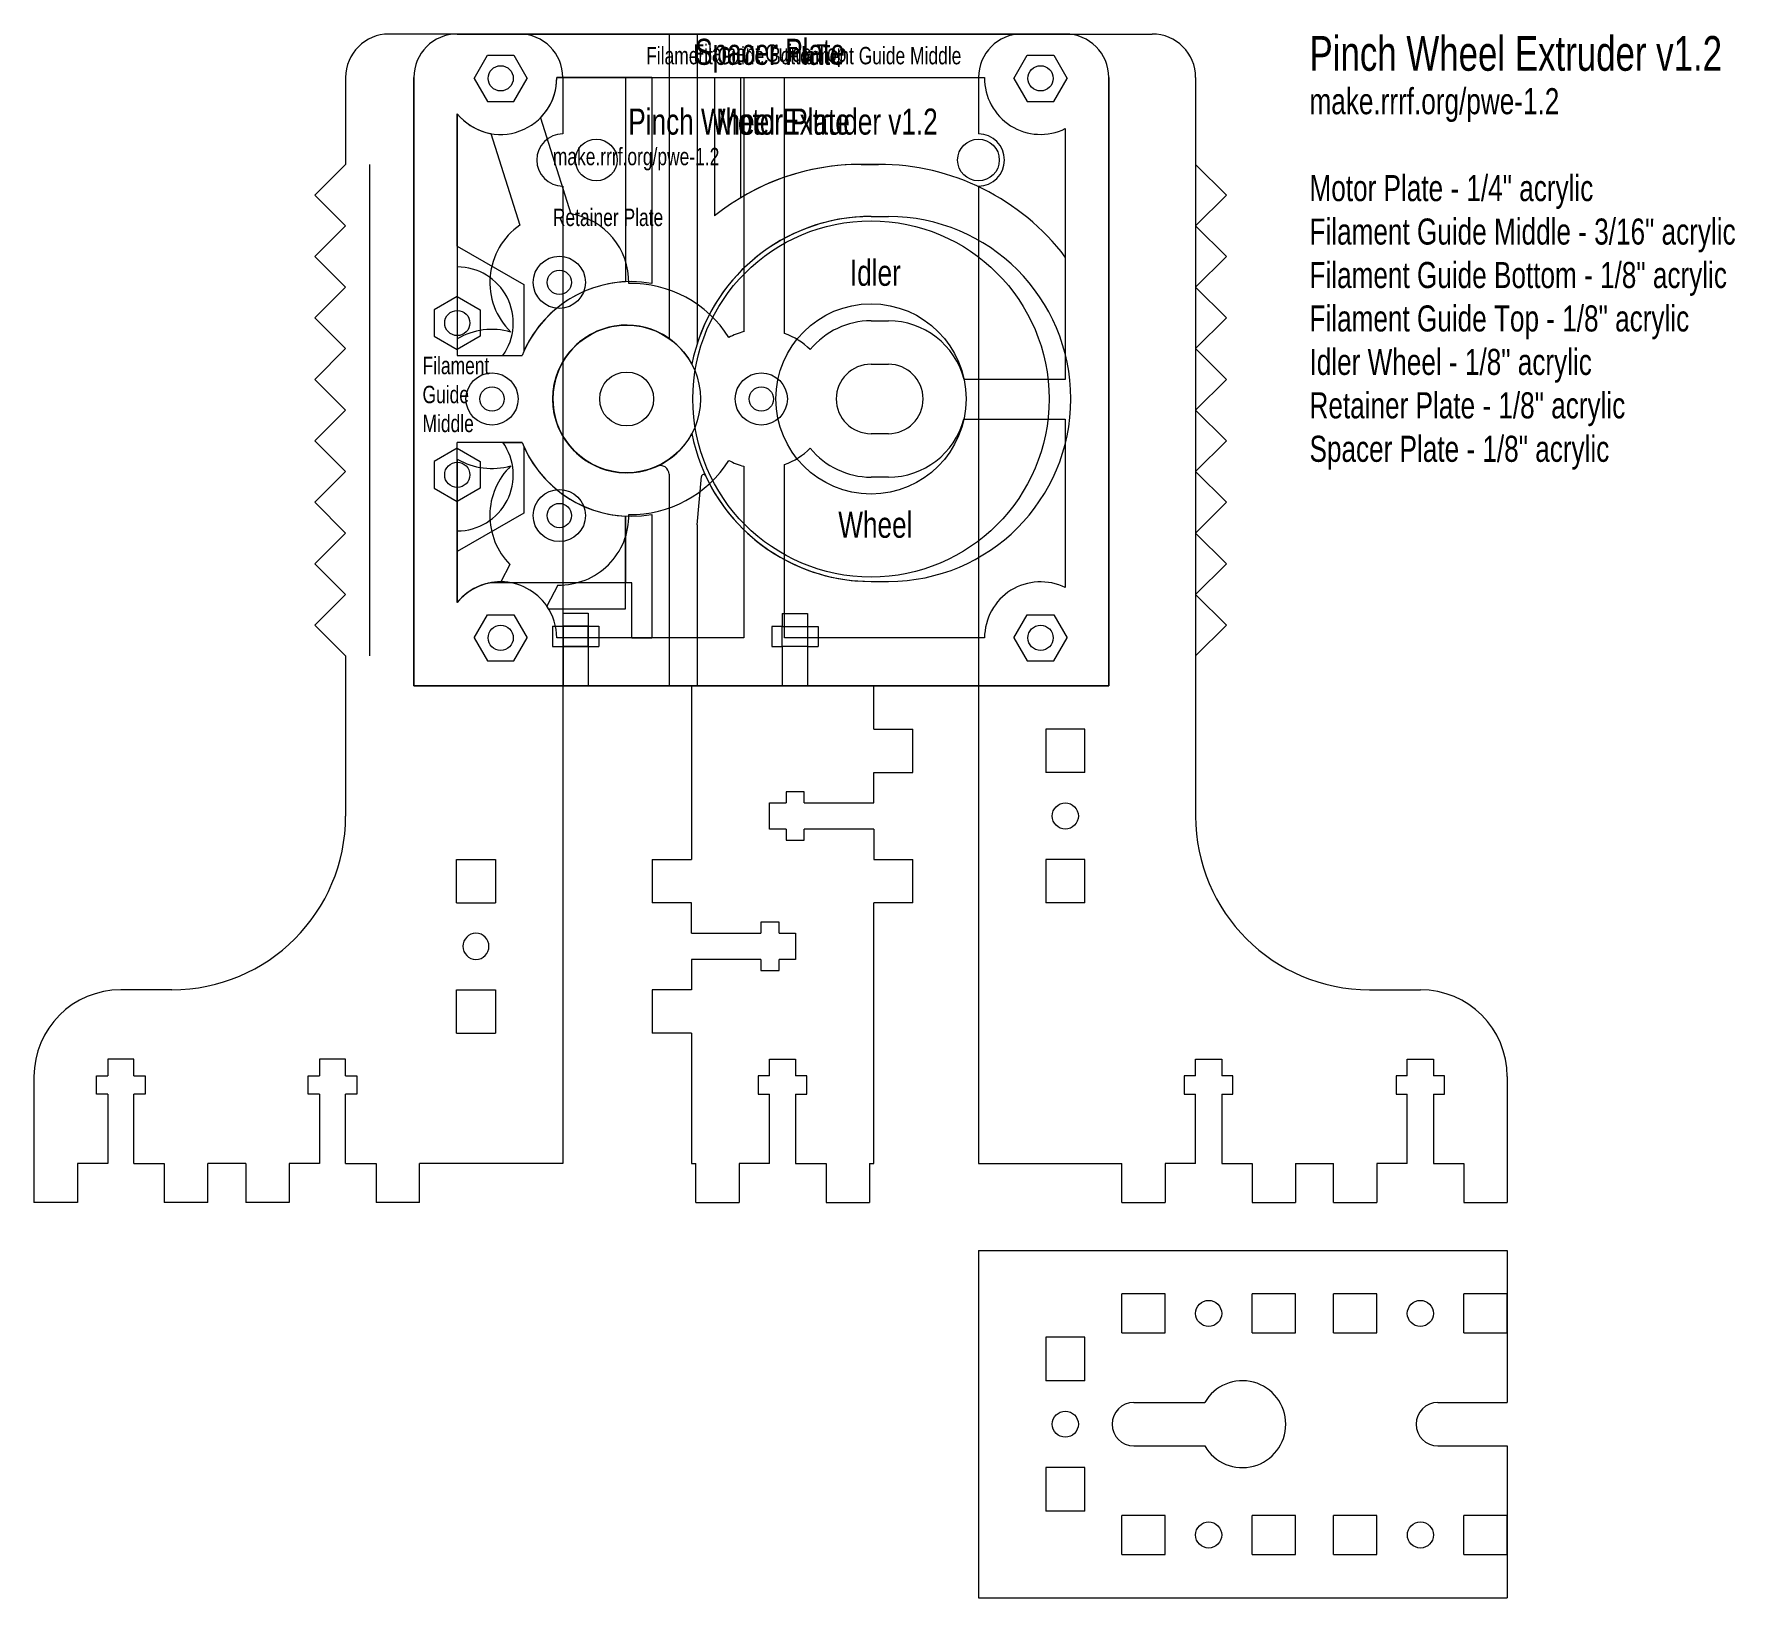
# Model space of a CAD drawing. Header units: millimetres. Extents: x -44 to 152, y -105 to 75.
import ezdxf

# ---------------------------------------------------------------- set-up
doc = ezdxf.new("R2010")
doc.units = ezdxf.units.MM
doc.layers.get('0').update_dxf_attribs({"linetype": 'CONTINUOUS', "lineweight": 0, "true_color": 0x000000})
for name, color, linetype, lineweight, true_color in [('Dino Brackets', 7, 'CONTINUOUS', 0, 0x000000), ('Dino Etch', 4, 'CONTINUOUS', 0, 0x00ffff), ('Filament Guide Bottom', 7, 'CONTINUOUS', 0, 0x000000), ('Filament Guide Bottom Honeycomb', 7, 'CONTINUOUS', 0, 0x000000), ('Filament Guide Bottom Text', 4, 'CONTINUOUS', 0, 0x00ffff), ('Filament Guide Middle', 7, 'CONTINUOUS', 0, 0x000000), ('Filament Guide Middle Honeycomb', 7, 'CONTINUOUS', 0, 0x000000), ('Filament Guide Middle Text', 4, 'CONTINUOUS', 0, 0x00ffff), ('Filament Guide Top', 7, 'CONTINUOUS', 0, 0x000000), ('Filament Guide Top Honeycomb', 7, 'CONTINUOUS', 0, 0x000000), ('Filament Guide Top Text', 4, 'CONTINUOUS', 0, 0x00ffff), ('Idler Wheel', 7, 'CONTINUOUS', 0, 0x000000), ('Idler Wheel Text', 4, 'CONTINUOUS', 0, 0x00ffff), ('Motor Plate', 7, 'CONTINUOUS', 0, 0x000000), ('Motor Plate Text', 4, 'CONTINUOUS', 0, 0x00ffff), ('Retainer Plate', 7, 'CONTINUOUS', 0, 0x000000), ('Retainer Plate Text', 4, 'CONTINUOUS', 0, 0x00ffff), ('Spacer Plate', 7, 'CONTINUOUS', 0, 0x000000), ('Spacer Plate Honeycomb', 7, 'CONTINUOUS', 0, 0x000000), ('Spacer Plate Text', 4, 'CONTINUOUS', 0, 0x00ffff), ('Text', 7, 'CONTINUOUS', 0, 0x000000)]:
    doc.layers.add(name, color=color, linetype=linetype, lineweight=lineweight, true_color=true_color)
doc.styles.get("Standard").update_dxf_attribs({"font": 'txt', "width": 0.75})

# ---------------------------------------------------------------- blocks, each defined once
blk = doc.blocks.new('tbits')
at = {"lineweight": 0}
for p, q in [((-1.5, 10.1), (-1.5, 12)), ((1.5, 12), (1.5, 10.1)), ((-2.8, 10.1), (-2.8, 8)), ((-1.5, 10.1), (-2.8, 10.1)), ((2.8, 10.1), (1.5, 10.1)), ((2.8, 8), (2.8, 10.1)), ((-2.8, 8), (-1.5, 8)), ((-1.5, 0), (-1.5, 8)), ((1.5, 8), (1.5, 0)), ((1.5, 8), (2.8, 8)), ((-10, -4.5), (-10, 0)), ((-5, 0), (-5, -4.5)), ((-1.5, 0), (-5, 0)), ((1.5, 0), (5, 0)), ((5, 0), (5, -4.5)), ((10, 0), (10, -4.5)), ((-10, -4.5), (-5, -4.5)), ((5, -4.5), (10, -4.5))]:
    blk.add_line(p, q, dxfattribs=at)
at = {"layer": 'Dino Brackets', "lineweight": 0}
blk.add_line((-1.5, 12), (1.5, 12), dxfattribs=at)
blk = doc.blocks.new('slots')
for p, q in [((-10, -2.25), (-10, 2.25)), ((-5, 2.25), (-10, 2.25)), ((-5, -2.25), (-5, 2.25)), ((10, 2.25), (5, 2.25)), ((5, -2.25), (5, 2.25)), ((10, -2.25), (10, 2.25)), ((-10, -2.25), (-5, -2.25)), ((5, -2.25), (10, -2.25))]:
    blk.add_line(p, q)
blk.add_circle((0, 0), 1.5)

msp = doc.modelspace()

# ---------------------------------------------------------------- linework, layer by layer
at = {"layer": 'Dino Brackets'}
for p, q in [((12.15, 75), (-2.85, 75)), ((70, 75), (85, 75)), ((-7.85, 70), (-7.85, 60)), ((17.15, 70), (17.15, 63.5)), ((65, 70), (65, 63.5)), ((90, 70), (90, 60)), ((-7.85, 60), (-11.39, 56.46)), ((90, 60), (93.54, 56.46)), ((17.15, 57.5), (17.15, -55)), ((65, 57.5), (65, -55)), ((-11.39, 56.46), (-7.85, 52.93)), ((93.54, 56.46), (90, 52.93)), ((-7.85, 52.93), (-11.39, 49.39)), ((90, 52.93), (93.54, 49.39)), ((-11.39, 49.39), (-7.85, 45.86)), ((93.54, 49.39), (90, 45.86)), ((-7.85, 45.86), (-11.39, 42.32)), ((90, 45.86), (93.54, 42.32)), ((-11.39, 42.32), (-7.85, 38.79)), ((93.54, 42.32), (90, 38.79)), ((-7.85, 38.79), (-11.39, 35.25)), ((90, 38.79), (93.54, 35.25)), ((-11.39, 35.25), (-7.85, 31.72)), ((93.54, 35.25), (90, 31.72)), ((-7.85, 31.72), (-11.39, 28.18)), ((90, 31.72), (93.54, 28.18)), ((-11.39, 28.18), (-7.85, 24.64)), ((93.54, 28.18), (90, 24.64)), ((-7.85, 24.64), (-11.39, 21.11)), ((90, 24.64), (93.54, 21.11)), ((-11.39, 21.11), (-7.85, 17.57)), ((93.54, 21.11), (90, 17.57)), ((-7.85, 17.57), (-11.39, 14.04)), ((90, 17.57), (93.54, 14.04)), ((-11.39, 14.04), (-7.85, 10.5)), ((93.54, 14.04), (90, 10.5)), ((-7.85, 10.5), (-11.39, 6.97)), ((90, 10.5), (93.54, 6.97)), ((-11.39, 6.97), (-7.85, 3.43)), ((93.54, 6.97), (90, 3.43)), ((-7.85, 3.43), (-7.85, -15)), ((90, 3.43), (90, -15)), ((31.95, 0), (31.95, -20)), ((52.95, 0), (31.95, 0)), ((52.95, -5), (52.95, 0)), ((52.95, -55), (52.95, -25)), ((-27.85, -35), (-33.73, -35)), ((110, -35), (115.87, -35)), ((31.95, -40), (31.95, -55)), ((-43.73, -45), (-43.73, -55)), ((125.87, -45), (125.87, -55)), ((-19.35, -55), (-23.73, -55)), ((17.15, -55), (0.65, -55)), ((31.95, -55), (32.45, -55)), ((52.45, -55), (52.95, -55)), ((65, -55), (81.5, -55)), ((101.5, -55), (105.87, -55)), ((65, -65), (125.87, -65)), ((65, -65), (65, -105)), ((125.87, -65), (125.87, -82.5)), ((82.88, -82.5), (91.05, -82.5)), ((117.88, -82.5), (125.88, -82.5)), ((82.88, -87.5), (91.05, -87.5)), ((117.88, -87.5), (125.88, -87.5)), ((125.87, -87.5), (125.87, -105)), ((65, -105), (125.87, -105))]:
    msp.add_line(p, q, dxfattribs=at)
for centre in [(10, 69.9), (72.15, 69.9), (10, 5.5), (72.15, 5.5)]:
    msp.add_circle(centre, 1.45, dxfattribs=at)
for centre, radius, start, end in [((-2.85, 70), 5, 90, 180), ((12.15, 70), 5, 360, 90), ((70, 70), 5, 90, 180), ((85, 70), 5, 0, 90), ((17.15, 60.5), 3, 90, 270), ((65, 60.5), 3, 270, 90), ((-27.85, -15), 20, 270, 360), ((110, -15), 20, 180, 270), ((-33.73, -45), 10, 90, 180), ((115.87, -45), 10, 0, 90), ((95.38, -85), 5, 210, 150), ((82.88, -85), 2.5, 90, 270), ((117.88, -85), 2.5, 90, 270)]:
    msp.add_arc(centre, radius, start, end, dxfattribs=at)
at = {"layer": 'Dino Etch'}
for p, q in [((-5.1, 60), (-5.1, 3.43)), ((90, 60), (90, 3.43))]:
    msp.add_line(p, q, dxfattribs=at)
at = {"layer": 'Filament Guide Bottom'}
for p, q in [((5, 75), (75, 75)), ((0, 0), (0, 70)), ((80, 70), (80, 0)), ((52.63, 54), (54.63, 54)), ((52.63, 12), (54.63, 12)), ((20.08, 6.85), (17.18, 6.85)), ((17.18, 6.85), (17.18, 4.5)), ((20.08, 4.5), (20.08, 6.85)), ((42.42, 6.8), (45.33, 6.8)), ((42.42, 4.5), (42.42, 6.8)), ((45.33, 6.8), (45.33, 4.5)), ((17.18, 4.5), (20.08, 4.5)), ((45.33, 4.5), (42.42, 4.5)), ((80, 0), (0, 0))]:
    msp.add_line(p, q, dxfattribs=at)
for centre in [(10, 69.9), (72.15, 69.9), (10, 5.5), (72.15, 5.5)]:
    msp.add_circle(centre, 1.45, dxfattribs=at)
for centre, radius, start, end in [((5, 70), 5, 90, 180), ((75, 70), 5, 0, 90), ((52.63, 33), 21, 90, 169.0557), ((54.63, 33), 21, 270, 90), ((24.5, 33), 8.5, 27.9729, 332.0271), ((52.63, 33), 21, 190.9443, 270)]:
    msp.add_arc(centre, radius, start, end, dxfattribs=at)
at = {"layer": 'Filament Guide Bottom Honeycomb'}
for p, q in [((16.45, 70), (24.38, 70)), ((24.38, 70), (24.38, 46.49)), ((37.63, 70), (65.7, 70)), ((37.63, 56.16), (37.63, 70)), ((5, 65.83), (5, 38)), ((75, 64.11), (75, 49.33)), ((53.5, 60), (51.5, 60)), ((5, 38), (12.46, 38)), ((5, 9.57), (5, 28)), ((12.46, 28), (5, 28)), ((24.38, 8.85), (24.38, 19.51)), ((15.51, 8.85), (24.38, 8.85))]:
    msp.add_line(p, q, dxfattribs=at)
for centre, radius, start, end in [((10, 69.9), 6.45, 219.1774, 0.8883), ((72.15, 69.9), 6.45, 179.1117, 296.2226), ((51.5, 33), 27, 90, 120.9232), ((53.5, 33), 27, 37.2221, 90), ((25, 33), 13.5, 92.6535, 158.2615), ((25, 33), 13.5, 201.7385, 267.3465), ((10, 5.5), 6.45, 31.2907, 140.8226)]:
    msp.add_arc(centre, radius, start, end, dxfattribs=at)
at = {"layer": 'Filament Guide Middle'}
for p, q in [((5, 75), (29.38, 75)), ((29.38, 75), (29.38, 39.96)), ((32.63, 75), (75, 75)), ((32.63, 75), (32.63, 39.4)), ((0, 0), (0, 70)), ((80, 70), (80, 0)), ((52.63, 54), (54.63, 54)), ((29.38, 24.33), (29.38, 0)), ((32.63, 18.53), (33.11, 24.06)), ((32.63, 18.53), (32.63, 0)), ((52.63, 12), (54.63, 12)), ((17.18, 6.85), (17.18, 8.35)), ((17.18, 8.35), (20.08, 8.35)), ((20.08, 8.35), (20.08, 6.85)), ((42.42, 8.3), (42.42, 6.8)), ((42.42, 8.3), (45.33, 8.3)), ((45.33, 8.3), (45.33, 6.8)), ((15.98, 6.85), (15.98, 4.5)), ((15.98, 6.85), (17.18, 6.85)), ((20.08, 6.85), (21.28, 6.85)), ((21.28, 6.85), (21.28, 4.5)), ((41.23, 6.8), (41.23, 4.5)), ((42.42, 6.8), (41.23, 6.8)), ((45.33, 6.8), (46.53, 6.8)), ((46.53, 6.8), (46.53, 4.5)), ((15.98, 4.5), (17.18, 4.5)), ((17.18, 4.5), (17.18, 0)), ((20.08, 4.5), (21.28, 4.5)), ((20.08, 4.5), (20.08, 0)), ((41.23, 4.5), (42.42, 4.5)), ((42.42, 4.5), (42.42, 0)), ((45.33, 4.5), (46.53, 4.5)), ((45.33, 4.5), (45.33, 0)), ((17.18, 0), (0, 0)), ((20.08, 0), (29.38, 0)), ((32.63, 0), (42.42, 0)), ((45.33, 0), (80, 0))]:
    msp.add_line(p, q, dxfattribs=at)
for centre in [(10, 69.9), (72.15, 69.9), (5, 41.74), (5, 24.26), (10, 5.5), (72.15, 5.5)]:
    msp.add_circle(centre, 1.45, dxfattribs=at)
for centre, radius, start, end in [((5, 70), 5, 90, 180), ((75, 70), 5, 0, 90), ((52.63, 33), 21, 90, 162.2472), ((54.63, 33), 21, 270, 90), ((24.5, 33), 8.5, 55.0033, 294.0727), ((28.38, 24.33), 1, 0, 114.0727), ((33.36, 24.04), 0.25, 24.9493, 175), ((52.63, 33), 21, 204.9493, 270)]:
    msp.add_arc(centre, radius, start, end, dxfattribs=at)
at = {"layer": 'Filament Guide Middle Honeycomb'}
for p, q in [((16.45, 70), (24.38, 70)), ((24.38, 70), (24.38, 46.49)), ((37.63, 56.16), (37.63, 70)), ((37.63, 70), (65.7, 70)), ((5, 65.83), (5, 48.19)), ((75, 64.11), (75, 49.33)), ((51.5, 60), (53.5, 60)), ((10.25, 38), (12.46, 38)), ((10.25, 28), (12.46, 28)), ((5, 17.81), (5, 9.57)), ((24.38, 19.51), (24.38, 11.85)), ((24.38, 11.85), (11.13, 11.85))]:
    msp.add_line(p, q, dxfattribs=at)
for centre, radius, start, end in [((10, 69.9), 6.45, 219.1774, 0.8883), ((72.15, 69.9), 6.45, 179.1117, 296.2226), ((51.5, 33), 27, 90, 120.9232), ((53.5, 33), 27, 37.2221, 90), ((5, 41.74), 6.45, 324.5604, 90), ((25, 33), 13.5, 92.6535, 158.2615), ((5, 24.26), 6.45, 270, 35.4396), ((25, 33), 13.5, 201.7385, 267.3465), ((10, 5.5), 6.45, 79.8977, 140.8226)]:
    msp.add_arc(centre, radius, start, end, dxfattribs=at)
at = {"layer": 'Filament Guide Top'}
for p, q in [((5, 75), (75, 75)), ((0, 0), (0, 70)), ((80, 70), (80, 0)), ((52.63, 54), (54.63, 54)), ((5, 44.8), (2.35, 43.27)), ((2.35, 43.27), (2.35, 40.21)), ((5, 44.8), (7.65, 43.27)), ((7.65, 43.27), (7.65, 40.21)), ((2.35, 40.21), (5, 38.68)), ((7.65, 40.21), (5, 38.68)), ((5, 27.32), (2.35, 25.79)), ((2.35, 25.79), (2.35, 22.73)), ((5, 27.32), (7.65, 25.79)), ((7.65, 25.79), (7.65, 22.73)), ((2.35, 22.73), (5, 21.2)), ((7.65, 22.73), (5, 21.2)), ((52.63, 12), (54.63, 12)), ((17.18, 6.85), (20.08, 6.85)), ((17.18, 4.5), (17.18, 6.85)), ((20.08, 6.85), (20.08, 4.5)), ((42.42, 6.8), (45.33, 6.8)), ((42.42, 4.5), (42.42, 6.8)), ((45.33, 6.8), (45.33, 4.5)), ((20.08, 4.5), (17.18, 4.5)), ((45.33, 4.5), (42.42, 4.5)), ((80, 0), (0, 0))]:
    msp.add_line(p, q, dxfattribs=at)
for centre in [(10, 69.9), (72.15, 69.9), (10, 5.5), (72.15, 5.5)]:
    msp.add_circle(centre, 1.45, dxfattribs=at)
for centre, radius, start, end in [((5, 70), 5, 90, 180), ((75, 70), 5, 0, 90), ((52.63, 33), 21, 90, 169.0557), ((54.63, 33), 21, 270, 90), ((24.5, 33), 8.5, 27.9729, 332.0271), ((52.63, 33), 21, 190.9443, 270)]:
    msp.add_arc(centre, radius, start, end, dxfattribs=at)
at = {"layer": 'Filament Guide Top Honeycomb'}
for p, q in [((27.38, 70), (16.45, 70)), ((27.38, 70), (27.38, 46.29)), ((34.63, 70), (65.7, 70)), ((34.63, 70), (34.63, 54.08)), ((5, 50.57), (5, 65.83)), ((75, 64.11), (75, 49.33)), ((53.5, 60), (51.5, 60)), ((5, 50.57), (12.65, 46.16)), ((12.65, 46.16), (12.65, 38.45)), ((12.65, 27.55), (12.65, 19.84)), ((12.65, 19.84), (5, 15.43)), ((27.38, 19.71), (27.38, 5.5)), ((5, 15.43), (5, 9.57)), ((25.08, 11.85), (8.87, 11.85)), ((25.08, 5.5), (25.08, 11.85)), ((25.08, 5.5), (27.38, 5.5))]:
    msp.add_line(p, q, dxfattribs=at)
for centre, radius, start, end in [((10, 69.9), 6.45, 219.1774, 0.8883), ((72.15, 69.9), 6.45, 179.1117, 296.2226), ((51.5, 33), 27, 90, 128.6822), ((53.5, 33), 27, 37.2221, 90), ((25, 33), 13.5, 79.8675, 156.1794), ((25, 33), 13.5, 203.8206, 280.1325), ((10, 5.5), 6.45, 100.1023, 140.8226)]:
    msp.add_arc(centre, radius, start, end, dxfattribs=at)
at = {"layer": 'Idler Wheel'}
for radius in [20.5, 10.95]:
    msp.add_circle((52.63, 33), radius, dxfattribs=at)
at = {"layer": 'Motor Plate'}
for p, q in [((5, 75), (75, 75)), ((0, 70), (0, 0)), ((80, 70), (80, 0)), ((52.63, 37), (54.63, 37)), ((54.63, 29), (52.63, 29)), ((0, 0), (80, 0))]:
    msp.add_line(p, q, dxfattribs=at)
for centre, radius in [((10, 69.9), 1.45), ((72.15, 69.9), 1.45), ((21, 60.5), 2.4), ((65, 60.5), 2.4), ((16.75, 46.42), 1.4), ((24.5, 33), 8.5), ((9, 33), 1.4), ((40, 33), 1.4), ((16.75, 19.58), 1.4), ((10, 5.5), 1.45), ((72.15, 5.5), 1.45)]:
    msp.add_circle(centre, radius, dxfattribs=at)
for centre, radius, start, end in [((5, 70), 5, 90, 180), ((75, 70), 5, 0, 90), ((52.63, 33), 4, 90, 270), ((54.63, 33), 4, 270, 90)]:
    msp.add_arc(centre, radius, start, end, dxfattribs=at)
at = {"layer": 'Retainer Plate'}
for p, q in [((5, 75), (75, 75)), ((6.94, 69.9), (8.47, 72.55)), ((8.47, 72.55), (11.53, 72.55)), ((11.53, 72.55), (13.06, 69.9)), ((69.09, 69.9), (70.62, 72.55)), ((70.62, 72.55), (73.68, 72.55)), ((73.68, 72.55), (75.21, 69.9)), ((0, 0), (0, 70)), ((6.94, 69.9), (8.47, 67.25)), ((11.53, 67.25), (13.06, 69.9)), ((69.09, 69.9), (70.62, 67.25)), ((73.68, 67.25), (75.21, 69.9)), ((80, 70), (80, 0)), ((8.47, 67.25), (11.53, 67.25)), ((70.62, 67.25), (73.68, 67.25)), ((52.63, 37), (54.63, 37)), ((54.63, 29), (52.63, 29)), ((6.94, 5.5), (8.47, 8.15)), ((8.47, 8.15), (11.53, 8.15)), ((11.53, 8.15), (13.06, 5.5)), ((69.09, 5.5), (70.62, 8.15)), ((70.62, 8.15), (73.68, 8.15)), ((73.68, 8.15), (75.21, 5.5)), ((6.94, 5.5), (8.47, 2.85)), ((11.53, 2.85), (13.06, 5.5)), ((69.09, 5.5), (70.62, 2.85)), ((73.68, 2.85), (75.21, 5.5)), ((8.47, 2.85), (11.53, 2.85)), ((70.62, 2.85), (73.68, 2.85)), ((80, 0), (0, 0))]:
    msp.add_line(p, q, dxfattribs=at)
for centre, radius in [((5, 41.74), 1.45), ((24.5, 33), 3.1), ((5, 24.26), 1.45)]:
    msp.add_circle(centre, radius, dxfattribs=at)
for centre, radius, start, end in [((5, 70), 5, 90, 180), ((75, 70), 5, 0, 90), ((52.63, 33), 4, 90, 270), ((54.63, 33), 4, 270, 90)]:
    msp.add_arc(centre, radius, start, end, dxfattribs=at)
at = {"layer": 'Spacer Plate'}
for p, q in [((75, 75), (5, 75)), ((0, 70), (0, 0)), ((80, 0), (80, 70)), ((52.63, 37), (54.63, 37)), ((54.63, 29), (52.63, 29)), ((0, 0), (80, 0))]:
    msp.add_line(p, q, dxfattribs=at)
for centre, radius in [((10, 69.9), 1.45), ((72.15, 69.9), 1.45), ((16.75, 46.42), 3), ((24.5, 33), 8.5), ((9, 33), 3), ((40, 33), 3), ((16.75, 19.58), 3), ((10, 5.5), 1.45), ((72.15, 5.5), 1.45)]:
    msp.add_circle(centre, radius, dxfattribs=at)
for centre, radius, start, end in [((5, 70), 5, 90, 180), ((75, 70), 5, 0, 90), ((52.63, 33), 4, 90, 270), ((54.63, 33), 4, 270, 90)]:
    msp.add_arc(centre, radius, start, end, dxfattribs=at)
at = {"layer": 'Spacer Plate Honeycomb'}
for p, q in [((16.45, 70), (38, 70)), ((38, 70), (38, 40.74)), ((42.68, 70), (65.7, 70)), ((42.68, 40.54), (42.68, 70)), ((5, 65.83), (5, 39.93)), ((14.59, 65.36), (18.09, 54.31)), ((8.87, 63.55), (12.21, 53.01)), ((75, 64.11), (75, 35.25)), ((52.63, 42), (54.63, 42)), ((75, 35.25), (63.34, 35.25)), ((63.31, 30.66), (75, 30.66)), ((75, 30.66), (75, 11.29)), ((5, 26.07), (5, 9.57)), ((42.68, 5.5), (42.68, 25.46)), ((38, 25.26), (38, 5.5)), ((54.63, 24), (52.63, 24)), ((11.06, 13.95), (10, 11.95)), ((16.59, 11.58), (15.31, 9.16)), ((38, 5.5), (16.45, 5.5)), ((65.7, 5.5), (42.68, 5.5))]:
    msp.add_line(p, q, dxfattribs=at)
for centre, radius, start, end in [((10, 69.9), 6.45, 315.3128, 0.8883), ((72.15, 69.9), 6.45, 179.1117, 296.2226), ((10, 69.9), 6.45, 219.1774, 259.8773), ((16.75, 46.42), 8, 124.5841, 225.6385), ((16.75, 46.42), 8, 359.0993, 80.3491), ((25, 33), 13.3, 32.1302, 91.0813), ((52.63, 33), 9, 90, 140.9136), ((54.63, 33), 9, 14.4777, 90), ((9, 33), 8, 74.3615, 120), ((40, 33), 8, 104.5072, 117.8478), ((40, 33), 8, 45.1782, 70.4228), ((54.63, 33), 9, 270, 344.9126), ((9, 33), 8, 240, 285.6385), ((25, 33), 13.3, 268.9187, 327.8698), ((40, 33), 8, 242.1522, 255.4928), ((40, 33), 8, 289.5772, 314.8218), ((52.63, 33), 9, 219.0864, 270), ((16.75, 19.58), 8, 134.3615, 224.6556), ((16.75, 19.58), 8, 268.8483, 0.9007), ((10, 5.5), 6.45, 89.9592, 140.8226), ((72.15, 5.5), 6.45, 63.7774, 180), ((10, 5.5), 6.45, 0, 34.5237)]:
    msp.add_arc(centre, radius, start, end, dxfattribs=at)

# ---------------------------------------------------------------- block references
at = {"layer": 'Dino Brackets'}
for name, p, rotation in [('tbits', (52.95, -15), 90), ('slots', (75, -15), 90), ('tbits', (31.95, -30), 270), ('tbits', (42.45, -55), 360), ('slots', (75, -85), 90)]:
    msp.add_blockref(name, p, dxfattribs=dict(at, rotation=rotation))
at = {"layer": 'Dino Brackets', "yscale": -1}
for name, p, rotation in [('slots', (7.15, -30), 89.99999999999999), ('tbits', (-33.73, -55), 180), ('tbits', (-9.35, -55), 180)]:
    msp.add_blockref(name, p, dxfattribs=dict(at, rotation=rotation))
at = {"layer": 'Dino Brackets'}
for name, p in [('tbits', (91.5, -55)), ('tbits', (115.87, -55)), ('slots', (91.5, -72.25)), ('slots', (115.87, -72.25)), ('slots', (91.5, -97.75)), ('slots', (115.88, -97.75))]:
    msp.add_blockref(name, p, dxfattribs=at)

# ---------------------------------------------------------------- texts
at = {"layer": 'Filament Guide Bottom Text', "insert": (37, 72.5), "char_height": 2, "width": 100, "attachment_point": 5}
msp.add_mtext('Filament\\~Guide\\~Bottom', dxfattribs=at)
at = {"layer": 'Filament Guide Middle Text', "char_height": 2, "width": 100}
for s, insert, attachment_point in [('Filament\\~Guide\\~Middle', (53, 72.5), 5), ('Filament\\PGuide\\PMiddle', (1, 33.5), 4)]:
    msp.add_mtext(s, dxfattribs=dict(at, insert=insert, attachment_point=attachment_point))
at = {"layer": 'Filament Guide Top Text', "insert": (41, 72.5), "char_height": 2, "width": 100, "attachment_point": 5}
msp.add_mtext('Filament\\~Guide\\~Top', dxfattribs=at)
at = {"layer": 'Idler Wheel Text', "char_height": 3, "width": 100, "attachment_point": 5}
for s, insert in [('Idler', (53.13, 47.5)), ('Wheel', (53.13, 18.5))]:
    msp.add_mtext(s, dxfattribs=dict(at, insert=insert))
at = {"layer": 'Motor Plate Text', "insert": (42.5, 64.9), "char_height": 3, "width": 100, "attachment_point": 5}
msp.add_mtext('Motor\\~Plate', dxfattribs=at)
at = {"layer": 'Retainer Plate Text', "width": 100}
for s, insert, char_height, attachment_point in [('Pinch\\~Wheel\\~Extruder\\~v1.2', (42.5, 64.9), 3, 5), ('make.rrrf.org/pwe-1.2', (16, 61.9), 2, 1), ('Retainer\\~Plate', (16, 54.9), 2, 1)]:
    msp.add_mtext(s, dxfattribs=dict(at, insert=insert, char_height=char_height, attachment_point=attachment_point))
at = {"layer": 'Spacer Plate Text', "insert": (41, 72.5), "char_height": 3, "width": 100, "attachment_point": 5}
msp.add_mtext('Spacer\\~Plate', dxfattribs=at)
at = {"layer": 'Text', "width": 100, "attachment_point": 1}
for s, insert, char_height in [('Pinch\\~Wheel\\~Extruder\\~v1.2', (103.11, 74.77), 4), ('make.rrrf.org/pwe-1.2\\P\\PMotor\\~Plate\\~-\\~1/4"\\~acrylic\\PFilament\\~Guide\\~Middle\\~-\\~3/16"\\~acrylic\\PFilament\\~Guide\\~Bottom\\~-\\~1/8"\\~acrylic\\PFilament\\~Guide\\~Top\\~-\\~1/8"\\~acrylic\\PIdler\\~Wheel\\~-\\~1/8"\\~acrylic\\PRetainer\\~Plate\\~-\\~1/8"\\~acrylic\\PSpacer\\~Plate\\~-\\~1/8"\\~acrylic', (103.11, 68.77), 3)]:
    msp.add_mtext(s, dxfattribs=dict(at, insert=insert, char_height=char_height))

doc.saveas('drawing.dxf')
